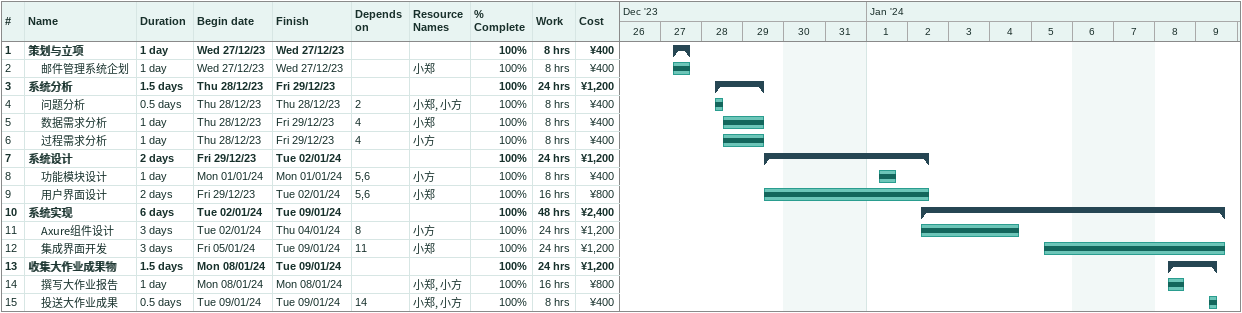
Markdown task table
| ID | Level | Task | Duration | Start | Finish | Predecessors | Resources | % complete | Work (h) | Cost (¥) |
|---|---|---|---|---|---|---|---|---|---|---|
| 1 | 1 | **策划与立项** | 1d | 2023-12-27 | 2023-12-27 |  |  | 100 | 8 | 400 |
| 2 | 2 | 邮件管理系统企划 | 1d | 2023-12-27 | 2023-12-27 |  | 小郑 | 100 | 8 | 400 |
| 3 | 1 | **系统分析** | 1.5d | 2023-12-28 | 2023-12-29 |  |  | 100 | 24 | 1200 |
| 4 | 2 | 问题分析 | 0.5d | 2023-12-28 | 2023-12-28 | 2 | 小郑, 小方 | 100 | 8 | 400 |
| 5 | 2 | 数据需求分析 | 1d | 2023-12-28 | 2023-12-29 | 4 | 小郑 | 100 | 8 | 400 |
| 6 | 2 | 过程需求分析 | 1d | 2023-12-28 | 2023-12-29 | 4 | 小方 | 100 | 8 | 400 |
| 7 | 1 | **系统设计** | 2d | 2023-12-29 | 2024-01-02 |  |  | 100 | 24 | 1200 |
| 8 | 2 | 功能模块设计 | 1d | 2024-01-01 | 2024-01-01 | 5, 6 | 小方 | 100 | 8 | 400 |
| 9 | 2 | 用户界面设计 | 2d | 2023-12-29 | 2024-01-02 | 5, 6 | 小郑 | 100 | 16 | 800 |
| 10 | 1 | **系统实现** | 6d | 2024-01-02 | 2024-01-09 |  |  | 100 | 48 | 2400 |
| 11 | 2 | Axure组件设计 | 3d | 2024-01-02 | 2024-01-04 | 8 | 小方 | 100 | 24 | 1200 |
| 12 | 2 | 集成界面开发 | 3d | 2024-01-05 | 2024-01-09 | 11 | 小郑 | 100 | 24 | 1200 |
| 13 | 1 | **收集大作业成果物** | 1.5d | 2024-01-08 | 2024-01-09 |  |  | 100 | 24 | 1200 |
| 14 | 2 | 撰写大作业报告 | 1d | 2024-01-08 | 2024-01-08 |  | 小郑, 小方 | 100 | 16 | 800 |
| 15 | 2 | 投送大作业成果 | 0.5d | 2024-01-09 | 2024-01-09 | 14 | 小郑, 小方 | 100 | 8 | 400 |
